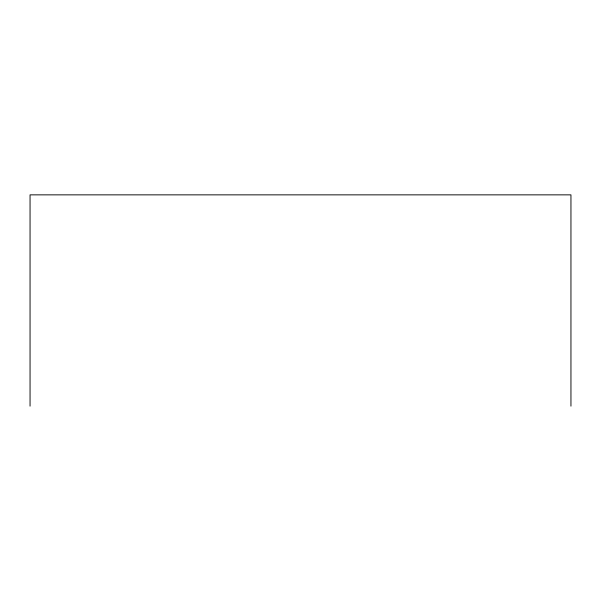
<?xml version="1.0" encoding="UTF-8"?>
<svg xmlns="http://www.w3.org/2000/svg" width="601" height="601" viewBox="0 0 601 601"><rect width="100%" height="100%" fill="white"/><g stroke="black" fill="none" stroke-linecap="round" stroke-linejoin="round"><path stroke-width="0.9" d="M570.95 406.141L570.95 194.859L30.05 194.859L30.05 406.141"/></g></svg>
